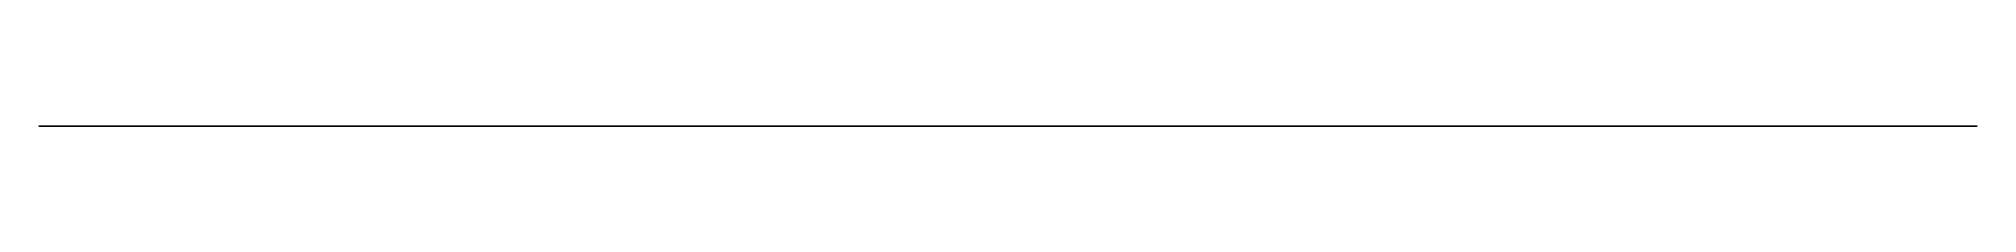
# Model space of a CAD drawing. Header units: millimetres. Extents: x 1233 to 1993, y 0 to 0.
import ezdxf

# ---------------------------------------------------------------- set-up
doc = ezdxf.new("R2010")
doc.units = ezdxf.units.MM
doc.header["$MEASUREMENT"] = 0

msp = doc.modelspace()

# ---------------------------------------------------------------- linework, layer by layer
at = {"color": 0, "linetype": 'Continuous', "lineweight": 0}
for p, q in [((1250.23, 0, 3.86), (1233.23, 0, 3.86)), ((1250.23, 0, 1003.86), (1233.23, 0, 1003.86)), ((1250.23, 0, 3.86), (1233.23, 0, 3.86)), ((1233.23, 0, 1003.86), (1250.23, 0, 1003.86)), ((1233.23, 0, 3.86), (1233.23, 0, 1003.86)), ((1233.23, 0, 1003.86), (1233.23, 0, 3.86)), ((1466.23, 0, 3.86), (1250.23, 0, 3.86)), ((1466.23, 0, 1003.86), (1250.23, 0, 1003.86)), ((1250.23, 0, 1003.86), (1250.23, 0, 3.86)), ((1466.23, 0, 3.86), (1250.23, 0, 3.86)), ((1250.23, 0, 1003.86), (1466.23, 0, 1003.86)), ((1250.23, 0, 3.86), (1250.23, 0, 1003.86)), ((1443.23, 0, 540.86), (1443.23, 0, 556.86)), ((1443.23, 0, 620.86), (1443.23, 0, 636.86)), ((1443.23, 0, 500.86), (1443.23, 0, 516.86)), ((1443.23, 0, 460.86), (1443.23, 0, 476.86)), ((1443.23, 0, 580.86), (1443.23, 0, 596.86)), ((1458.23, 0, 548.86), (1458.23, 0, 538.48)), ((1458.23, 0, 508.86), (1458.23, 0, 498.48)), ((1458.23, 0, 519.23), (1458.23, 0, 508.86)), ((1458.23, 0, 588.86), (1458.23, 0, 578.48)), ((1458.23, 0, 599.23), (1458.23, 0, 588.86)), ((1458.23, 0, 639.23), (1458.23, 0, 628.86)), ((1458.23, 0, 628.86), (1458.23, 0, 618.48)), ((1458.23, 0, 559.23), (1458.23, 0, 548.86)), ((1458.23, 0, 479.23), (1458.23, 0, 468.86)), ((1458.23, 0, 468.86), (1458.23, 0, 458.48)), ((1458.23, 0, 548.86), (1458.23, 0, 559.23)), ((1458.23, 0, 538.48), (1458.23, 0, 548.86)), ((1458.23, 0, 508.86), (1458.23, 0, 519.23)), ((1458.23, 0, 498.48), (1458.23, 0, 508.86)), ((1458.23, 0, 588.86), (1458.23, 0, 599.23)), ((1458.23, 0, 578.48), (1458.23, 0, 588.86)), ((1458.23, 0, 468.86), (1458.23, 0, 479.23)), ((1458.23, 0, 458.48), (1458.23, 0, 468.86)), ((1458.23, 0, 628.86), (1458.23, 0, 639.23)), ((1458.23, 0, 618.48), (1458.23, 0, 628.86)), ((1458.23, 0, 468.86), (1458.23, 0, 460.86)), ((1458.23, 0, 475.88), (1458.23, 0, 476.86)), ((1458.23, 0, 555.88), (1458.23, 0, 556.86)), ((1458.23, 0, 515.88), (1458.23, 0, 516.86)), ((1458.23, 0, 635.88), (1458.23, 0, 636.86)), ((1458.23, 0, 595.88), (1458.23, 0, 596.86)), ((1458.23, 0, 508.86), (1458.23, 0, 500.86)), ((1459.11, 0, 538.04), (1459.11, 0, 548.42)), ((1459.11, 0, 548.42), (1459.11, 0, 549.3)), ((1459.11, 0, 577.6), (1459.11, 0, 578.04)), ((1459.11, 0, 599.67), (1459.11, 0, 600.12)), ((1459.11, 0, 588.42), (1459.11, 0, 589.3)), ((1459.11, 0, 498.04), (1459.11, 0, 508.42)), ((1459.11, 0, 508.42), (1459.11, 0, 509.3)), ((1459.11, 0, 509.3), (1459.11, 0, 519.67)), ((1459.11, 0, 497.6), (1459.11, 0, 498.04)), ((1459.11, 0, 578.04), (1459.11, 0, 588.42)), ((1459.11, 0, 519.67), (1459.11, 0, 520.12)), ((1459.11, 0, 537.6), (1459.11, 0, 538.04)), ((1459.11, 0, 589.3), (1459.11, 0, 599.67)), ((1466.23, 0, 509.3), (1459.11, 0, 509.3)), ((1459.11, 0, 519.67), (1466.23, 0, 519.67)), ((1459.11, 0, 509.3), (1459.11, 0, 519.67)), ((1459.11, 0, 457.6), (1466.23, 0, 457.6)), ((1459.11, 0, 458.04), (1459.11, 0, 457.6)), ((1466.23, 0, 458.04), (1459.11, 0, 458.04)), ((1459.11, 0, 617.6), (1466.23, 0, 617.6)), ((1466.23, 0, 600.12), (1459.11, 0, 600.12)), ((1459.11, 0, 479.67), (1466.23, 0, 479.67)), ((1459.11, 0, 480.12), (1459.11, 0, 479.67)), ((1466.23, 0, 480.12), (1459.11, 0, 480.12)), ((1466.23, 0, 469.3), (1459.11, 0, 469.3)), ((1459.11, 0, 479.67), (1466.23, 0, 479.67)), ((1459.11, 0, 469.3), (1459.11, 0, 479.67)), ((1466.23, 0, 520.12), (1459.11, 0, 520.12)), ((1459.11, 0, 537.6), (1466.23, 0, 537.6)), ((1466.23, 0, 458.04), (1459.11, 0, 458.04)), ((1459.11, 0, 468.42), (1466.23, 0, 468.42)), ((1459.11, 0, 458.04), (1459.11, 0, 468.42)), ((1466.23, 0, 549.3), (1459.11, 0, 549.3)), ((1459.11, 0, 559.67), (1466.23, 0, 559.67)), ((1459.11, 0, 549.3), (1459.11, 0, 559.67)), ((1459.11, 0, 508.42), (1466.23, 0, 508.42)), ((1459.11, 0, 509.3), (1459.11, 0, 508.42)), ((1466.23, 0, 509.3), (1459.11, 0, 509.3)), ((1459.11, 0, 559.67), (1466.23, 0, 559.67)), ((1459.11, 0, 560.12), (1459.11, 0, 559.67)), ((1466.23, 0, 560.12), (1459.11, 0, 560.12)), ((1459.11, 0, 577.6), (1466.23, 0, 577.6)), ((1466.23, 0, 578.04), (1459.11, 0, 578.04)), ((1459.11, 0, 588.42), (1466.23, 0, 588.42)), ((1459.11, 0, 578.04), (1459.11, 0, 588.42)), ((1459.11, 0, 519.67), (1466.23, 0, 519.67)), ((1459.11, 0, 520.12), (1459.11, 0, 519.67)), ((1466.23, 0, 520.12), (1459.11, 0, 520.12)), ((1466.23, 0, 480.12), (1459.11, 0, 480.12)), ((1466.23, 0, 618.04), (1459.11, 0, 618.04)), ((1459.11, 0, 628.42), (1466.23, 0, 628.42)), ((1459.11, 0, 618.04), (1459.11, 0, 628.42)), ((1466.23, 0, 498.04), (1459.11, 0, 498.04)), ((1459.11, 0, 508.42), (1466.23, 0, 508.42)), ((1459.11, 0, 498.04), (1459.11, 0, 508.42)), ((1459.11, 0, 617.6), (1466.23, 0, 617.6)), ((1459.11, 0, 618.04), (1459.11, 0, 617.6)), ((1466.23, 0, 618.04), (1459.11, 0, 618.04)), ((1466.23, 0, 538.04), (1459.11, 0, 538.04)), ((1459.11, 0, 548.42), (1466.23, 0, 548.42)), ((1459.11, 0, 538.04), (1459.11, 0, 548.42)), ((1459.11, 0, 497.6), (1466.23, 0, 497.6)), ((1459.11, 0, 498.04), (1459.11, 0, 497.6)), ((1466.23, 0, 498.04), (1459.11, 0, 498.04)), ((1466.23, 0, 589.3), (1459.11, 0, 589.3)), ((1459.11, 0, 599.67), (1466.23, 0, 599.67)), ((1459.11, 0, 589.3), (1459.11, 0, 599.67)), ((1459.11, 0, 548.42), (1466.23, 0, 548.42)), ((1459.11, 0, 549.3), (1459.11, 0, 548.42)), ((1466.23, 0, 549.3), (1459.11, 0, 549.3)), ((1459.11, 0, 537.6), (1466.23, 0, 537.6)), ((1459.11, 0, 538.04), (1459.11, 0, 537.6)), ((1466.23, 0, 538.04), (1459.11, 0, 538.04)), ((1459.11, 0, 577.6), (1466.23, 0, 577.6)), ((1459.11, 0, 578.04), (1459.11, 0, 577.6)), ((1466.23, 0, 578.04), (1459.11, 0, 578.04)), ((1466.23, 0, 640.12), (1459.11, 0, 640.12)), ((1466.23, 0, 629.3), (1459.11, 0, 629.3)), ((1459.11, 0, 639.67), (1466.23, 0, 639.67)), ((1459.11, 0, 629.3), (1459.11, 0, 639.67)), ((1459.11, 0, 457.6), (1466.23, 0, 457.6)), ((1459.11, 0, 468.42), (1466.23, 0, 468.42)), ((1459.11, 0, 469.3), (1459.11, 0, 468.42)), ((1466.23, 0, 469.3), (1459.11, 0, 469.3)), ((1459.11, 0, 497.6), (1466.23, 0, 497.6)), ((1459.11, 0, 628.42), (1466.23, 0, 628.42)), ((1459.11, 0, 629.3), (1459.11, 0, 628.42)), ((1466.23, 0, 629.3), (1459.11, 0, 629.3)), ((1459.11, 0, 639.67), (1466.23, 0, 639.67)), ((1459.11, 0, 640.12), (1459.11, 0, 639.67)), ((1466.23, 0, 640.12), (1459.11, 0, 640.12)), ((1466.23, 0, 560.12), (1459.11, 0, 560.12)), ((1459.11, 0, 588.42), (1466.23, 0, 588.42)), ((1459.11, 0, 589.3), (1459.11, 0, 588.42)), ((1466.23, 0, 589.3), (1459.11, 0, 589.3)), ((1459.11, 0, 599.67), (1466.23, 0, 599.67)), ((1459.11, 0, 600.12), (1459.11, 0, 599.67)), ((1466.23, 0, 600.12), (1459.11, 0, 600.12)), ((1459.11, 0, 629.3), (1459.11, 0, 639.67)), ((1459.11, 0, 617.6), (1459.11, 0, 618.04)), ((1459.11, 0, 479.67), (1459.11, 0, 480.12)), ((1459.11, 0, 628.42), (1459.11, 0, 629.3)), ((1459.11, 0, 618.04), (1459.11, 0, 628.42)), ((1459.11, 0, 559.67), (1459.11, 0, 560.12)), ((1459.11, 0, 549.3), (1459.11, 0, 559.67)), ((1459.11, 0, 469.3), (1459.11, 0, 479.67)), ((1459.11, 0, 458.04), (1459.11, 0, 468.42)), ((1459.11, 0, 457.6), (1459.11, 0, 458.04)), ((1459.11, 0, 468.42), (1459.11, 0, 469.3)), ((1459.11, 0, 639.67), (1459.11, 0, 640.12)), ((1483.23, 0, 3.86), (1466.23, 0, 3.86)), ((1483.23, 0, 1003.86), (1466.23, 0, 1003.86)), ((1483.23, 0, 3.86), (1466.23, 0, 3.86)), ((1466.23, 0, 1003.86), (1483.23, 0, 1003.86)), ((1466.23, 0, 3.86), (1466.23, 0, 1003.86)), ((1466.23, 0, 1003.86), (1466.23, 0, 3.86)), ((1483.23, 0, 3.86), (1483.23, 0, 1003.86)), ((1493.23, 0, 668.86), (1483.23, 0, 668.86)), ((1483.23, 0, 428.86), (1493.13, 0, 428.86)), ((1493.23, 0, 668.86), (1483.23, 0, 668.86)), ((1483.23, 0, 428.86), (1493.13, 0, 428.86)), ((1483.23, 0, 1003.86), (1483.23, 0, 3.86)), ((1493.13, 0, 428.86), (1493.14, 0, 428.86)), ((1493.13, 0, 428.86), (1493.23, 0, 428.86)), ((1493.14, 0, 428.86), (1493.23, 0, 428.86)), ((1493.23, 0, 668.86), (1499.23, 0, 668.86)), ((1493.23, 0, 428.96), (1493.23, 0, 668.86)), ((1493.23, 0, 428.86), (1493.23, 0, 428.96)), ((1493.23, 0, 428.96), (1493.23, 0, 668.86)), ((1493.23, 0, 668.86), (1499.23, 0, 668.86)), ((1493.23, 0, 319.86), (1493.23, 0, 428.76)), ((1493.23, 0, 303.86), (1493.23, 0, 319.86)), ((1493.23, 0, 687.86), (1493.23, 0, 703.86)), ((1493.23, 0, 668.86), (1493.23, 0, 687.86)), ((1493.23, 0, 319.86), (1493.23, 0, 428.76)), ((1493.23, 0, 668.86), (1493.23, 0, 687.86)), ((1993.23, 0, 319.86), (1493.23, 0, 319.86)), ((1993.23, 0, 703.86), (1493.23, 0, 703.86)), ((1493.23, 0, 687.86), (1493.23, 0, 703.86)), ((1993.23, 0, 687.86), (1493.23, 0, 687.86)), ((1493.23, 0, 703.86), (1993.23, 0, 703.86)), ((1493.23, 0, 687.86), (1993.23, 0, 687.86)), ((1493.23, 0, 303.86), (1493.23, 0, 319.86)), ((1993.23, 0, 303.86), (1493.23, 0, 303.86)), ((1493.23, 0, 319.86), (1993.23, 0, 319.86)), ((1493.23, 0, 303.86), (1993.23, 0, 303.86)), ((1493.33, 0, 428.86), (1493.23, 0, 428.86)), ((1493.23, 0, 428.86), (1493.23, 0, 428.96)), ((1493.23, 0, 428.76), (1493.23, 0, 428.86)), ((1493.23, 0, 428.86), (1493.33, 0, 428.86)), ((1493.23, 0, 428.76), (1493.23, 0, 428.86)), ((1499.23, 0, 428.86), (1493.33, 0, 428.86)), ((1493.33, 0, 428.86), (1499.23, 0, 428.86)), ((1493.82, 0, 629.15), (1493.82, 0, 639.82)), ((1493.82, 0, 577.89), (1493.82, 0, 588.56)), ((1493.82, 0, 497.89), (1493.82, 0, 508.56)), ((1493.82, 0, 589.15), (1493.82, 0, 599.82)), ((1493.82, 0, 457.89), (1493.82, 0, 468.56)), ((1493.82, 0, 617.89), (1493.82, 0, 628.56)), ((1493.82, 0, 549.15), (1493.82, 0, 559.82)), ((1493.82, 0, 509.15), (1493.82, 0, 519.82)), ((1493.82, 0, 537.89), (1493.82, 0, 548.56)), ((1493.82, 0, 469.15), (1493.82, 0, 479.82)), ((1502.64, 0, 457.6), (1493.82, 0, 457.6)), ((1493.82, 0, 457.64), (1493.82, 0, 457.89)), ((1493.82, 0, 457.6), (1493.82, 0, 457.64)), ((1493.82, 0, 479.99), (1493.82, 0, 480.12)), ((1493.82, 0, 479.82), (1493.82, 0, 479.99)), ((1493.82, 0, 480.12), (1502.64, 0, 480.12)), ((1493.82, 0, 468.56), (1493.82, 0, 457.89)), ((1502.64, 0, 468.56), (1493.82, 0, 468.56)), ((1493.82, 0, 457.89), (1502.64, 0, 457.89)), ((1493.82, 0, 468.8), (1493.82, 0, 469.15)), ((1493.82, 0, 468.56), (1493.82, 0, 468.8)), ((1493.82, 0, 479.82), (1493.82, 0, 469.15)), ((1502.64, 0, 479.82), (1493.82, 0, 479.82)), ((1493.82, 0, 469.15), (1502.64, 0, 469.15)), ((1493.82, 0, 560.12), (1502.64, 0, 560.12)), ((1493.82, 0, 548.8), (1493.82, 0, 549.15)), ((1493.82, 0, 548.56), (1493.82, 0, 548.8)), ((1493.82, 0, 640.12), (1502.64, 0, 640.12)), ((1502.64, 0, 577.6), (1493.82, 0, 577.6)), ((1493.82, 0, 588.8), (1493.82, 0, 589.15)), ((1493.82, 0, 588.56), (1493.82, 0, 588.8)), ((1493.82, 0, 497.64), (1493.82, 0, 497.89)), ((1493.82, 0, 497.6), (1493.82, 0, 497.64)), ((1493.82, 0, 519.99), (1493.82, 0, 520.12)), ((1493.82, 0, 519.82), (1493.82, 0, 519.99)), ((1493.82, 0, 519.82), (1493.82, 0, 509.15)), ((1502.64, 0, 519.82), (1493.82, 0, 519.82)), ((1493.82, 0, 509.15), (1502.64, 0, 509.15)), ((1493.82, 0, 600.12), (1502.64, 0, 600.12)), ((1493.82, 0, 588.56), (1493.82, 0, 577.89)), ((1502.64, 0, 588.56), (1493.82, 0, 588.56)), ((1493.82, 0, 577.89), (1502.64, 0, 577.89)), ((1493.82, 0, 628.56), (1493.82, 0, 617.89)), ((1502.64, 0, 628.56), (1493.82, 0, 628.56)), ((1493.82, 0, 617.89), (1502.64, 0, 617.89)), ((1502.64, 0, 497.6), (1493.82, 0, 497.6)), ((1493.82, 0, 537.64), (1493.82, 0, 537.89)), ((1493.82, 0, 537.6), (1493.82, 0, 537.64)), ((1493.82, 0, 599.99), (1493.82, 0, 600.12)), ((1493.82, 0, 599.82), (1493.82, 0, 599.99)), ((1493.82, 0, 628.8), (1493.82, 0, 629.15)), ((1493.82, 0, 628.56), (1493.82, 0, 628.8)), ((1493.82, 0, 577.64), (1493.82, 0, 577.89)), ((1493.82, 0, 577.6), (1493.82, 0, 577.64)), ((1493.82, 0, 639.82), (1493.82, 0, 629.15)), ((1502.64, 0, 639.82), (1493.82, 0, 639.82)), ((1493.82, 0, 629.15), (1502.64, 0, 629.15)), ((1493.82, 0, 508.56), (1493.82, 0, 497.89)), ((1502.64, 0, 508.56), (1493.82, 0, 508.56)), ((1493.82, 0, 497.89), (1502.64, 0, 497.89)), ((1493.82, 0, 559.82), (1493.82, 0, 549.15)), ((1502.64, 0, 559.82), (1493.82, 0, 559.82)), ((1493.82, 0, 549.15), (1502.64, 0, 549.15)), ((1493.82, 0, 548.56), (1493.82, 0, 537.89)), ((1502.64, 0, 548.56), (1493.82, 0, 548.56)), ((1493.82, 0, 537.89), (1502.64, 0, 537.89)), ((1493.82, 0, 520.12), (1502.64, 0, 520.12)), ((1493.82, 0, 508.8), (1493.82, 0, 509.15)), ((1493.82, 0, 508.56), (1493.82, 0, 508.8)), ((1493.82, 0, 599.82), (1493.82, 0, 589.15)), ((1502.64, 0, 599.82), (1493.82, 0, 599.82)), ((1493.82, 0, 589.15), (1502.64, 0, 589.15)), ((1502.64, 0, 617.6), (1493.82, 0, 617.6)), ((1493.82, 0, 639.99), (1493.82, 0, 640.12)), ((1493.82, 0, 639.82), (1493.82, 0, 639.99)), ((1502.64, 0, 537.6), (1493.82, 0, 537.6)), ((1493.82, 0, 617.64), (1493.82, 0, 617.89)), ((1493.82, 0, 617.6), (1493.82, 0, 617.64)), ((1493.82, 0, 559.99), (1493.82, 0, 560.12)), ((1493.82, 0, 559.82), (1493.82, 0, 559.99)), ((1493.82, 0, 457.6), (1502.64, 0, 457.6)), ((1493.82, 0, 457.89), (1493.82, 0, 457.6)), ((1502.64, 0, 457.89), (1493.82, 0, 457.89)), ((1493.82, 0, 479.82), (1502.64, 0, 479.82)), ((1493.82, 0, 480.12), (1493.82, 0, 479.82)), ((1502.64, 0, 480.12), (1493.82, 0, 480.12)), ((1493.82, 0, 468.56), (1502.64, 0, 468.56)), ((1493.82, 0, 469.15), (1493.82, 0, 468.56)), ((1502.64, 0, 469.15), (1493.82, 0, 469.15)), ((1493.82, 0, 577.6), (1502.64, 0, 577.6)), ((1493.82, 0, 577.89), (1493.82, 0, 577.6)), ((1502.64, 0, 577.89), (1493.82, 0, 577.89)), ((1493.82, 0, 599.82), (1502.64, 0, 599.82)), ((1493.82, 0, 600.12), (1493.82, 0, 599.82)), ((1502.64, 0, 600.12), (1493.82, 0, 600.12)), ((1493.82, 0, 639.82), (1502.64, 0, 639.82)), ((1493.82, 0, 640.12), (1493.82, 0, 639.82)), ((1502.64, 0, 640.12), (1493.82, 0, 640.12)), ((1493.82, 0, 628.56), (1502.64, 0, 628.56)), ((1493.82, 0, 629.15), (1493.82, 0, 628.56)), ((1502.64, 0, 629.15), (1493.82, 0, 629.15)), ((1493.82, 0, 548.56), (1502.64, 0, 548.56)), ((1493.82, 0, 549.15), (1493.82, 0, 548.56)), ((1502.64, 0, 549.15), (1493.82, 0, 549.15)), ((1493.82, 0, 519.82), (1502.64, 0, 519.82)), ((1493.82, 0, 520.12), (1493.82, 0, 519.82)), ((1502.64, 0, 520.12), (1493.82, 0, 520.12)), ((1493.82, 0, 537.6), (1502.64, 0, 537.6)), ((1493.82, 0, 537.89), (1493.82, 0, 537.6)), ((1502.64, 0, 537.89), (1493.82, 0, 537.89)), ((1493.82, 0, 497.6), (1502.64, 0, 497.6)), ((1493.82, 0, 497.89), (1493.82, 0, 497.6)), ((1502.64, 0, 497.89), (1493.82, 0, 497.89)), ((1493.82, 0, 559.82), (1502.64, 0, 559.82)), ((1493.82, 0, 560.12), (1493.82, 0, 559.82)), ((1502.64, 0, 560.12), (1493.82, 0, 560.12)), ((1493.82, 0, 508.56), (1502.64, 0, 508.56)), ((1493.82, 0, 509.15), (1493.82, 0, 508.56)), ((1502.64, 0, 509.15), (1493.82, 0, 509.15)), ((1493.82, 0, 617.6), (1502.64, 0, 617.6)), ((1493.82, 0, 617.89), (1493.82, 0, 617.6)), ((1502.64, 0, 617.89), (1493.82, 0, 617.89)), ((1493.82, 0, 588.56), (1502.64, 0, 588.56)), ((1493.82, 0, 589.15), (1493.82, 0, 588.56)), ((1502.64, 0, 589.15), (1493.82, 0, 589.15)), ((1499.23, 0, 668.86), (1499.23, 0, 640.12)), ((1499.23, 0, 617.6), (1499.23, 0, 600.12)), ((1499.23, 0, 577.6), (1499.23, 0, 560.12)), ((1499.23, 0, 537.6), (1499.23, 0, 520.12)), ((1499.23, 0, 497.6), (1499.23, 0, 480.12)), ((1499.23, 0, 457.6), (1499.23, 0, 428.86)), ((1499.23, 0, 428.86), (1499.23, 0, 457.6)), ((1499.23, 0, 480.12), (1499.23, 0, 497.6)), ((1499.23, 0, 520.12), (1499.23, 0, 537.6)), ((1499.23, 0, 560.12), (1499.23, 0, 577.6)), ((1499.23, 0, 600.12), (1499.23, 0, 617.6)), ((1499.23, 0, 640.12), (1499.23, 0, 668.86)), ((1499.23, 0, 640.12), (1499.23, 0, 617.6)), ((1499.23, 0, 600.12), (1499.23, 0, 577.6)), ((1499.23, 0, 560.12), (1499.23, 0, 537.6)), ((1499.23, 0, 520.12), (1499.23, 0, 497.6)), ((1499.23, 0, 480.12), (1499.23, 0, 457.6)), ((1499.23, 0, 457.6), (1499.23, 0, 480.12)), ((1499.23, 0, 497.6), (1499.23, 0, 520.12)), ((1499.23, 0, 537.6), (1499.23, 0, 560.12)), ((1499.23, 0, 577.6), (1499.23, 0, 600.12)), ((1499.23, 0, 617.6), (1499.23, 0, 640.12)), ((1502.64, 0, 497.89), (1502.64, 0, 497.6)), ((1502.64, 0, 560.12), (1502.64, 0, 559.82)), ((1502.64, 0, 480.12), (1502.64, 0, 479.82)), ((1502.64, 0, 509.15), (1502.64, 0, 508.56)), ((1502.64, 0, 600.12), (1502.64, 0, 599.82)), ((1502.64, 0, 577.89), (1502.64, 0, 577.6)), ((1502.64, 0, 617.89), (1502.64, 0, 617.6)), ((1502.64, 0, 457.89), (1502.64, 0, 457.6)), ((1502.64, 0, 469.15), (1502.64, 0, 468.56)), ((1502.64, 0, 589.15), (1502.64, 0, 588.56)), ((1502.64, 0, 520.12), (1502.64, 0, 519.82)), ((1502.64, 0, 537.89), (1502.64, 0, 537.6)), ((1502.64, 0, 549.15), (1502.64, 0, 548.56)), ((1502.64, 0, 640.12), (1502.64, 0, 639.82)), ((1502.64, 0, 629.15), (1502.64, 0, 628.56)), ((1502.64, 0, 457.89), (1502.64, 0, 468.56)), ((1502.64, 0, 469.15), (1502.64, 0, 479.82)), ((1502.64, 0, 509.15), (1502.64, 0, 519.82)), ((1502.64, 0, 577.89), (1502.64, 0, 588.56)), ((1502.64, 0, 617.89), (1502.64, 0, 628.56)), ((1502.64, 0, 629.15), (1502.64, 0, 639.82)), ((1502.64, 0, 497.89), (1502.64, 0, 508.56)), ((1502.64, 0, 549.15), (1502.64, 0, 559.82)), ((1502.64, 0, 537.89), (1502.64, 0, 548.56)), ((1502.64, 0, 589.15), (1502.64, 0, 599.82)), ((1502.64, 0, 457.6), (1502.64, 0, 457.89)), ((1502.64, 0, 479.82), (1502.64, 0, 480.12)), ((1502.64, 0, 468.56), (1502.64, 0, 457.89)), ((1502.64, 0, 468.56), (1502.64, 0, 469.15)), ((1502.64, 0, 479.82), (1502.64, 0, 469.15)), ((1502.64, 0, 577.6), (1502.64, 0, 577.89)), ((1502.64, 0, 599.82), (1502.64, 0, 600.12)), ((1502.64, 0, 599.82), (1502.64, 0, 589.15)), ((1502.64, 0, 639.82), (1502.64, 0, 640.12)), ((1502.64, 0, 628.56), (1502.64, 0, 629.15)), ((1502.64, 0, 548.56), (1502.64, 0, 549.15)), ((1502.64, 0, 588.56), (1502.64, 0, 577.89)), ((1502.64, 0, 639.82), (1502.64, 0, 629.15)), ((1502.64, 0, 519.82), (1502.64, 0, 509.15)), ((1502.64, 0, 519.82), (1502.64, 0, 520.12)), ((1502.64, 0, 508.56), (1502.64, 0, 497.89)), ((1502.64, 0, 537.6), (1502.64, 0, 537.89)), ((1502.64, 0, 497.6), (1502.64, 0, 497.89)), ((1502.64, 0, 559.82), (1502.64, 0, 560.12)), ((1502.64, 0, 508.56), (1502.64, 0, 509.15)), ((1502.64, 0, 548.56), (1502.64, 0, 537.89)), ((1502.64, 0, 617.6), (1502.64, 0, 617.89)), ((1502.64, 0, 559.82), (1502.64, 0, 549.15)), ((1502.64, 0, 588.56), (1502.64, 0, 589.15)), ((1502.64, 0, 628.56), (1502.64, 0, 617.89)), ((1503.23, 0, 548.86), (1503.23, 0, 538.19)), ((1503.23, 0, 559.53), (1503.23, 0, 548.86)), ((1503.23, 0, 508.86), (1503.23, 0, 498.19)), ((1503.23, 0, 519.53), (1503.23, 0, 508.86)), ((1503.23, 0, 628.86), (1503.23, 0, 618.19)), ((1503.23, 0, 639.53), (1503.23, 0, 628.86)), ((1503.23, 0, 468.86), (1503.23, 0, 458.19)), ((1503.23, 0, 479.53), (1503.23, 0, 468.86)), ((1503.23, 0, 588.86), (1503.23, 0, 578.19)), ((1503.23, 0, 599.53), (1503.23, 0, 588.86)), ((1503.23, 0, 458.19), (1503.23, 0, 468.86)), ((1503.23, 0, 468.86), (1503.23, 0, 479.53)), ((1503.23, 0, 588.86), (1503.23, 0, 599.53)), ((1503.23, 0, 578.19), (1503.23, 0, 588.86)), ((1503.23, 0, 628.86), (1503.23, 0, 639.53)), ((1503.23, 0, 508.86), (1503.23, 0, 519.53)), ((1503.23, 0, 498.19), (1503.23, 0, 508.86)), ((1503.23, 0, 538.19), (1503.23, 0, 548.86)), ((1503.23, 0, 548.86), (1503.23, 0, 559.53)), ((1503.23, 0, 618.19), (1503.23, 0, 628.86)), ((1993.23, 0, 687.86), (1993.23, 0, 319.86)), ((1993.23, 0, 703.86), (1993.23, 0, 687.86)), ((1993.23, 0, 319.86), (1993.23, 0, 303.86)), ((1993.23, 0, 687.86), (1993.23, 0, 703.86)), ((1993.23, 0, 319.86), (1993.23, 0, 687.86)), ((1993.23, 0, 303.86), (1993.23, 0, 319.86))]:
    msp.add_line(p, q, dxfattribs=at)
at = {"color": 0, "linetype": 'Continuous', "lineweight": 0, "extrusion": (0, -1, 0)}
for centre, radius, start, end in [((1459.11, 599.23), 0.882, 90, 180), ((1459.11, 498.48), 0.882, 180, 270), ((1459.11, 578.48), 0.882, 180, 270), ((1459.11, 519.23), 0.882, 90, 180), ((1459.11, 599.23), 0.882, 90, 180), ((1459.11, 578.48), 0.882, 180, 270), ((1459.11, 498.48), 0.882, 180, 270), ((1459.11, 519.23), 0.882, 90, 180), ((1459.11, 538.48), 0.882, 180, 270), ((1459.11, 479.23), 0.882, 90, 180), ((1459.11, 618.48), 0.882, 180, 270), ((1459.11, 618.48), 0.882, 180, 270), ((1459.11, 559.23), 0.882, 90, 180), ((1459.11, 479.23), 0.882, 90, 180), ((1459.11, 559.23), 0.882, 90, 180), ((1459.11, 538.48), 0.882, 180, 270), ((1459.11, 458.48), 0.882, 180, 270), ((1459.11, 458.48), 0.882, 180, 270), ((1459.11, 639.23), 0.882, 90, 180), ((1459.11, 639.23), 0.882, 90, 180), ((1493.23, 428.86), 0.1, 90, 180.00002), ((1493.23, 428.86), 0.1, 90, 180), ((1493.23, 428.86), 0.1, 180, 270), ((1493.82, 559.53), 0.588, 90, 180), ((1493.82, 498.19), 0.588, 180, 270), ((1493.82, 538.19), 0.588, 180, 270), ((1493.82, 618.19), 0.588, 180, 270), ((1493.82, 458.19), 0.588, 180, 270), ((1493.82, 479.53), 0.588, 90, 180), ((1493.82, 578.19), 0.588, 180, 270), ((1493.82, 599.53), 0.588, 90, 180), ((1493.82, 639.53), 0.588, 90, 180), ((1493.82, 519.53), 0.588, 90, 180), ((1493.23, 428.86), 0.1, 270, 90), ((1493.23, 428.86), 0.1, 270, 90), ((1493.82, 458.19), 0.588, 180, 270), ((1493.82, 479.53), 0.588, 90, 180), ((1493.82, 498.19), 0.588, 180, 270), ((1493.82, 519.53), 0.588, 90, 180), ((1493.82, 538.19), 0.588, 180, 270), ((1493.82, 599.53), 0.588, 90, 180), ((1493.82, 578.19), 0.588, 180, 270), ((1493.82, 639.53), 0.588, 90, 180), ((1493.82, 618.19), 0.588, 180, 270), ((1493.82, 559.53), 0.588, 90, 180), ((1502.64, 498.19), 0.588, 270, 0), ((1502.64, 559.53), 0.588, 0, 90), ((1502.64, 479.53), 0.588, 0, 90), ((1502.64, 599.53), 0.588, 0, 90), ((1502.64, 578.19), 0.588, 270, 0), ((1502.64, 618.19), 0.588, 270, 0), ((1502.64, 458.19), 0.588, 270, 0), ((1502.64, 519.53), 0.588, 0, 90), ((1502.64, 538.19), 0.588, 270, 0), ((1502.64, 639.53), 0.588, 0, 90), ((1502.64, 479.53), 0.588, 0, 90), ((1502.64, 458.19), 0.588, 270, 360), ((1502.64, 538.19), 0.588, 270, 360), ((1502.64, 578.19), 0.588, 270, 0), ((1502.64, 519.53), 0.588, 0, 90), ((1502.64, 498.19), 0.588, 270, 360), ((1502.64, 559.53), 0.588, 0, 90), ((1502.64, 618.19), 0.588, 270, 0), ((1502.64, 639.53), 0.588, 0, 90), ((1502.64, 599.53), 0.588, 0, 90)]:
    msp.add_arc(centre, radius, start, end, dxfattribs=at)
for centre, major_axis, start_param, end_param in [((1459.11, 0, 538.48), (0.882, 0), 3.141593, 4.712389), ((1459.11, 0, 548.86), (-0.882, 0), 0, 1.570796), ((1459.11, 0, 548.86), (0.882, 0), 3.141593, 4.712389), ((1459.11, 0, 548.86), (-0.882, 0), 4.712389, 6.283185), ((1459.11, 0, 578.48), (-0.882, 0), 0, 1.570796), ((1459.11, 0, 599.23), (0.882, 0), 1.570796, 3.141593), ((1459.11, 0, 588.86), (0.882, 0), 3.141593, 4.712389), ((1459.11, 0, 588.86), (-0.882, 0), 4.712389, 6.283185), ((1459.11, 0, 498.48), (0.882, 0), 3.141593, 4.712389), ((1459.11, 0, 508.86), (-0.882, 0), 0, 1.570796), ((1459.11, 0, 508.86), (0.882, 0), 3.141593, 4.712389), ((1459.11, 0, 508.86), (-0.882, 0), 4.712389, 6.283185), ((1459.11, 0, 508.86), (0.882, 0), 1.570796, 3.141593), ((1459.11, 0, 519.23), (-0.882, 0), 4.712389, 6.283185), ((1459.11, 0, 498.48), (-0.882, 0), 0, 1.570796), ((1459.11, 0, 578.48), (0.882, 0), 3.141593, 4.712389), ((1459.11, 0, 588.86), (-0.882, 0), 0, 1.570796), ((1459.11, 0, 519.23), (0.882, 0), 1.570796, 3.141593), ((1459.11, 0, 538.48), (-0.882, 0), 0, 1.570796), ((1459.11, 0, 588.86), (0.882, 0), 1.570796, 3.141593), ((1459.11, 0, 599.23), (-0.882, 0), 4.712389, 6.283185), ((1459.11, 0, 628.86), (0.882, 0), 1.570796, 3.141593), ((1459.11, 0, 639.23), (-0.882, 0), 4.712389, 6.283185), ((1459.11, 0, 618.48), (-0.882, 0), 0, 1.570796), ((1459.11, 0, 479.23), (0.882, 0), 1.570796, 3.141593), ((1459.11, 0, 628.86), (0.882, 0), 3.141593, 4.712389), ((1459.11, 0, 628.86), (-0.882, 0), 4.712389, 6.283185), ((1459.11, 0, 618.48), (0.882, 0), 3.141593, 4.712389), ((1459.11, 0, 628.86), (-0.882, 0), 0, 1.570796), ((1459.11, 0, 559.23), (0.882, 0), 1.570796, 3.141593), ((1459.11, 0, 548.86), (0.882, 0), 1.570796, 3.141593), ((1459.11, 0, 559.23), (-0.882, 0), 4.712389, 6.283185), ((1459.11, 0, 468.86), (0.882, 0), 1.570796, 3.141593), ((1459.11, 0, 479.23), (-0.882, 0), 4.712389, 6.283185), ((1459.11, 0, 458.48), (0.882, 0), 3.141593, 4.712389), ((1459.11, 0, 468.86), (-0.882, 0), 0, 1.570796), ((1459.11, 0, 458.48), (-0.882, 0), 0, 1.570796), ((1459.11, 0, 468.86), (0.882, 0), 3.141593, 4.712389), ((1459.11, 0, 468.86), (-0.882, 0), 4.712389, 6.283185), ((1459.11, 0, 639.23), (0.882, 0), 1.570796, 3.141593), ((1493.82, 0, 628.86), (0.588, 0), 1.570796, 3.141593), ((1493.82, 0, 639.53), (-0.588, 0), 4.712389, 6.283185), ((1493.82, 0, 578.19), (0.588, 0), 3.141593, 4.712389), ((1493.82, 0, 588.86), (-0.588, 0), 0, 1.570796), ((1493.82, 0, 498.19), (0.588, 0), 3.141593, 4.712389), ((1493.82, 0, 508.86), (-0.588, 0), 0, 1.570796), ((1493.82, 0, 588.86), (0.588, 0), 1.570796, 3.141593), ((1493.82, 0, 599.53), (-0.588, 0), 4.712389, 6.283185), ((1493.82, 0, 458.19), (0.588, 0), 3.141593, 4.712389), ((1493.82, 0, 468.86), (-0.588, 0), 0, 1.570796), ((1493.82, 0, 618.19), (0.588, 0), 3.141593, 4.712389), ((1493.82, 0, 628.86), (-0.588, 0), 0, 1.570796), ((1493.82, 0, 548.86), (0.588, 0), 1.570796, 3.141593), ((1493.82, 0, 559.53), (-0.588, 0), 4.712389, 6.283185), ((1493.82, 0, 508.86), (0.588, 0), 1.570796, 3.141593), ((1493.82, 0, 519.53), (-0.588, 0), 4.712389, 6.283185), ((1493.82, 0, 538.19), (0.588, 0), 3.141593, 4.712389), ((1493.82, 0, 548.86), (-0.588, 0), 0, 1.570796), ((1493.82, 0, 468.86), (0.588, 0), 1.570796, 3.141593), ((1493.82, 0, 479.53), (-0.588, 0), 4.712389, 6.283185), ((1493.82, 0, 458.19), (-0.588, 0), 0, 1.570796), ((1493.82, 0, 479.53), (0.588, 0), 1.570796, 3.141593), ((1493.82, 0, 468.86), (-0.588, 0), 4.712389, 6.283185), ((1493.82, 0, 468.86), (0.588, 0), 3.141593, 4.712389), ((1493.82, 0, 548.86), (-0.588, 0), 4.712389, 6.283185), ((1493.82, 0, 548.86), (0.588, 0), 3.141593, 4.712389), ((1493.82, 0, 588.86), (-0.588, 0), 4.712389, 6.283185), ((1493.82, 0, 588.86), (0.588, 0), 3.141593, 4.712389), ((1493.82, 0, 498.19), (-0.588, 0), 0, 1.570796), ((1493.82, 0, 519.53), (0.588, 0), 1.570796, 3.141593), ((1493.82, 0, 538.19), (-0.588, 0), 0, 1.570796), ((1493.82, 0, 599.53), (0.588, 0), 1.570796, 3.141593), ((1493.82, 0, 628.86), (-0.588, 0), 4.712389, 6.283185), ((1493.82, 0, 628.86), (0.588, 0), 3.141593, 4.712389), ((1493.82, 0, 578.19), (-0.588, 0), 0, 1.570796), ((1493.82, 0, 508.86), (-0.588, 0), 4.712389, 6.283185), ((1493.82, 0, 508.86), (0.588, 0), 3.141593, 4.712389), ((1493.82, 0, 639.53), (0.588, 0), 1.570796, 3.141593), ((1493.82, 0, 618.19), (-0.588, 0), 0, 1.570796), ((1493.82, 0, 559.53), (0.588, 0), 1.570796, 3.141593), ((1502.64, 0, 498.19), (-0.588, 0), 1.570796, 3.141593), ((1502.64, 0, 559.53), (0.588, 0), 0, 1.570796), ((1502.64, 0, 479.53), (0.588, 0), 0, 1.570796), ((1502.64, 0, 508.86), (-0.588, 0), 3.141593, 4.712389), ((1502.64, 0, 508.86), (0.588, 0), 4.712389, 6.283185), ((1502.64, 0, 599.53), (0.588, 0), 0, 1.570796), ((1502.64, 0, 578.19), (-0.588, 0), 1.570796, 3.141593), ((1502.64, 0, 618.19), (-0.588, 0), 1.570796, 3.141593), ((1502.64, 0, 458.19), (-0.588, 0), 1.570796, 3.141593), ((1502.64, 0, 468.86), (-0.588, 0), 3.141593, 4.712389), ((1502.64, 0, 468.86), (0.588, 0), 4.712389, 6.283185), ((1502.64, 0, 588.86), (-0.588, 0), 3.141593, 4.712389), ((1502.64, 0, 588.86), (0.588, 0), 4.712389, 6.283185), ((1502.64, 0, 519.53), (0.588, 0), 0, 1.570796), ((1502.64, 0, 538.19), (-0.588, 0), 1.570796, 3.141593), ((1502.64, 0, 548.86), (-0.588, 0), 3.141593, 4.712389), ((1502.64, 0, 548.86), (0.588, 0), 4.712389, 6.283185), ((1502.64, 0, 639.53), (0.588, 0), 0, 1.570796), ((1502.64, 0, 628.86), (-0.588, 0), 3.141593, 4.712389), ((1502.64, 0, 628.86), (0.588, 0), 4.712389, 6.283185), ((1502.64, 0, 468.86), (-0.588, 0), 1.570796, 3.141593), ((1502.64, 0, 458.19), (0.588, 0), 4.712389, 6.283185), ((1502.64, 0, 479.53), (-0.588, 0), 3.141593, 4.712389), ((1502.64, 0, 468.86), (0.588, 0), 0, 1.570796), ((1502.64, 0, 599.53), (-0.588, 0), 3.141593, 4.712389), ((1502.64, 0, 588.86), (0.588, 0), 0, 1.570796), ((1502.64, 0, 588.86), (-0.588, 0), 1.570796, 3.141593), ((1502.64, 0, 578.19), (0.588, 0), 4.712389, 6.283185), ((1502.64, 0, 639.53), (-0.588, 0), 3.141593, 4.712389), ((1502.64, 0, 628.86), (0.588, 0), 0, 1.570796), ((1502.64, 0, 519.53), (-0.588, 0), 3.141593, 4.712389), ((1502.64, 0, 508.86), (0.588, 0), 0, 1.570796), ((1502.64, 0, 508.86), (-0.588, 0), 1.570796, 3.141593), ((1502.64, 0, 498.19), (0.588, 0), 4.712389, 6.283185), ((1502.64, 0, 548.86), (-0.588, 0), 1.570796, 3.141593), ((1502.64, 0, 538.19), (0.588, 0), 4.712389, 6.283185), ((1502.64, 0, 559.53), (-0.588, 0), 3.141593, 4.712389), ((1502.64, 0, 548.86), (0.588, 0), 0, 1.570796), ((1502.64, 0, 628.86), (-0.588, 0), 1.570796, 3.141593), ((1502.64, 0, 618.19), (0.588, 0), 4.712389, 6.283185)]:
    msp.add_ellipse(centre, major_axis=major_axis, ratio=0.5, start_param=start_param, end_param=end_param, dxfattribs=at)

doc.saveas('drawing.dxf')
